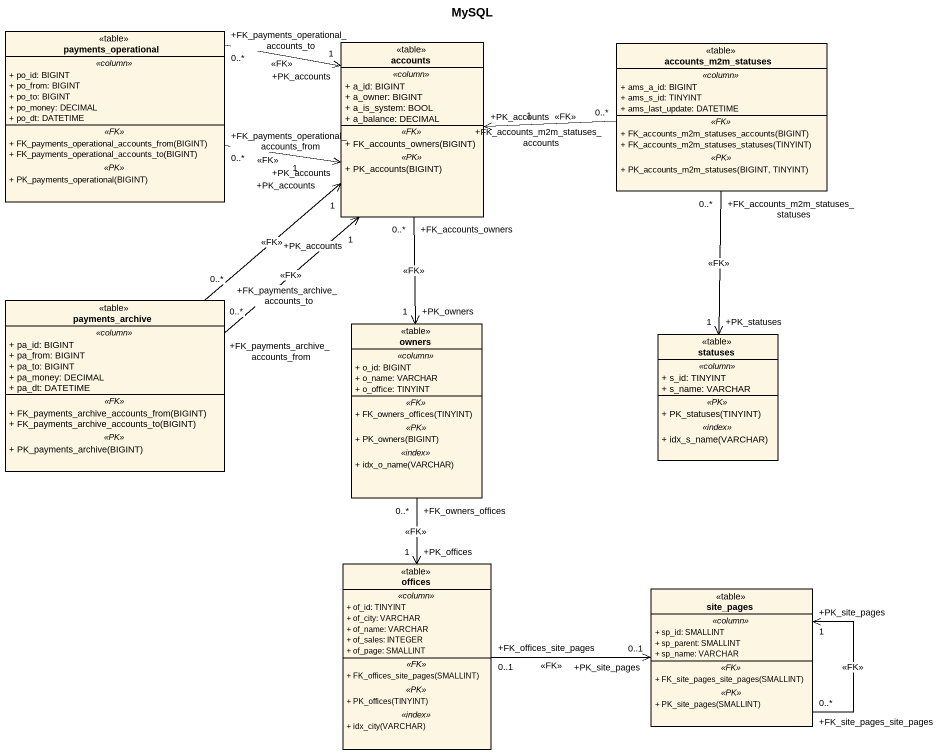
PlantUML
@startuml
title MySQL
hide circle
hide empty members
skinparam classAttributeIconSize 0
class payments_operational <<table>> {
  .. <<column>> ..
  + po_id: BIGINT
  + po_from: BIGINT
  + po_to: BIGINT
  + po_money: DECIMAL
  + po_dt: DATETIME
  .. <<FK>> ..
  + FK_payments_operational_accounts_from(BIGINT)
  + FK_payments_operational_accounts_to(BIGINT)
  .. <<PK>> ..
  + PK_payments_operational(BIGINT)
}
class accounts <<table>> {
  .. <<column>> ..
  + a_id: BIGINT
  + a_owner: BIGINT
  + a_is_system: BOOL
  + a_balance: DECIMAL
  .. <<FK>> ..
  + FK_accounts_owners(BIGINT)
  .. <<PK>> ..
  + PK_accounts(BIGINT)
}
class accounts_m2m_statuses <<table>> {
  .. <<column>> ..
  + ams_a_id: BIGINT
  + ams_s_id: TINYINT
  + ams_last_update: DATETIME
  .. <<FK>> ..
  + FK_accounts_m2m_statuses_accounts(BIGINT)
  + FK_accounts_m2m_statuses_statuses(TINYINT)
  .. <<PK>> ..
  + PK_accounts_m2m_statuses(BIGINT, TINYINT)
}
class payments_archive <<table>> {
  .. <<column>> ..
  + pa_id: BIGINT
  + pa_from: BIGINT
  + pa_to: BIGINT
  + pa_money: DECIMAL
  + pa_dt: DATETIME
  .. <<FK>> ..
  + FK_payments_archive_accounts_from(BIGINT)
  + FK_payments_archive_accounts_to(BIGINT)
  .. <<PK>> ..
  + PK_payments_archive(BIGINT)
}
class owners <<table>> {
  .. <<column>> ..
  + o_id: BIGINT
  + o_name: VARCHAR
  + o_office: TINYINT
  .. <<FK>> ..
  + FK_owners_offices(TINYINT)
  .. <<PK>> ..
  + PK_owners(BIGINT)
  .. <<index>> ..
  + idx_o_name(VARCHAR)
}
class statuses <<table>> {
  .. <<column>> ..
  + s_id: TINYINT
  + s_name: VARCHAR
  .. <<PK>> ..
  + PK_statuses(TINYINT)
  .. <<index>> ..
  + idx_s_name(VARCHAR)
}
class offices <<table>> {
  .. <<column>> ..
  + of_id: TINYINT
  + of_city: VARCHAR
  + of_name: VARCHAR
  + of_sales: INTEGER
  + of_page: SMALLINT
  .. <<FK>> ..
  + FK_offices_site_pages(SMALLINT)
  .. <<PK>> ..
  + PK_offices(TINYINT)
  .. <<index>> ..
  + idx_city(VARCHAR)
}
class site_pages <<table>> {
  .. <<column>> ..
  + sp_id: SMALLINT
  + sp_parent: SMALLINT
  + sp_name: VARCHAR
  .. <<FK>> ..
  + FK_site_pages_site_pages(SMALLINT)
  .. <<PK>> ..
  + PK_site_pages(SMALLINT)
}
payments_operational "+FK_payments_operational_accounts_from\n0..*" -right-> "+PK_accounts\n1" accounts : <<FK>>
payments_operational "+FK_payments_operational_accounts_to\n0..*" -right-> "+PK_accounts\n1" accounts : <<FK>>
accounts "+FK_accounts_owners\n0..*" --> "+PK_owners\n1" owners : <<FK>>
accounts_m2m_statuses "+FK_accounts_m2m_statuses_accounts\n0..*" -left-> "+PK_accounts\n1" accounts : <<FK>>
accounts_m2m_statuses "+FK_accounts_m2m_statuses_statuses\n0..*" --> "+PK_statuses\n1" statuses : <<FK>>
payments_archive "+FK_payments_archive_accounts_from\n0..*" -up-> "+PK_accounts\n1" accounts : <<FK>>
payments_archive "+FK_payments_archive_accounts_to\n0..*" -up-> "+PK_accounts\n1" accounts : <<FK>>
owners "+FK_owners_offices\n0..*" --> "+PK_offices\n1" offices : <<FK>>
offices "+FK_offices_site_pages\n0..1" -right-> "+PK_site_pages\n0..1" site_pages : <<FK>>
site_pages "+FK_site_pages_site_pages\n0..*" --> "+PK_site_pages\n1" site_pages : <<FK>>
@enduml
